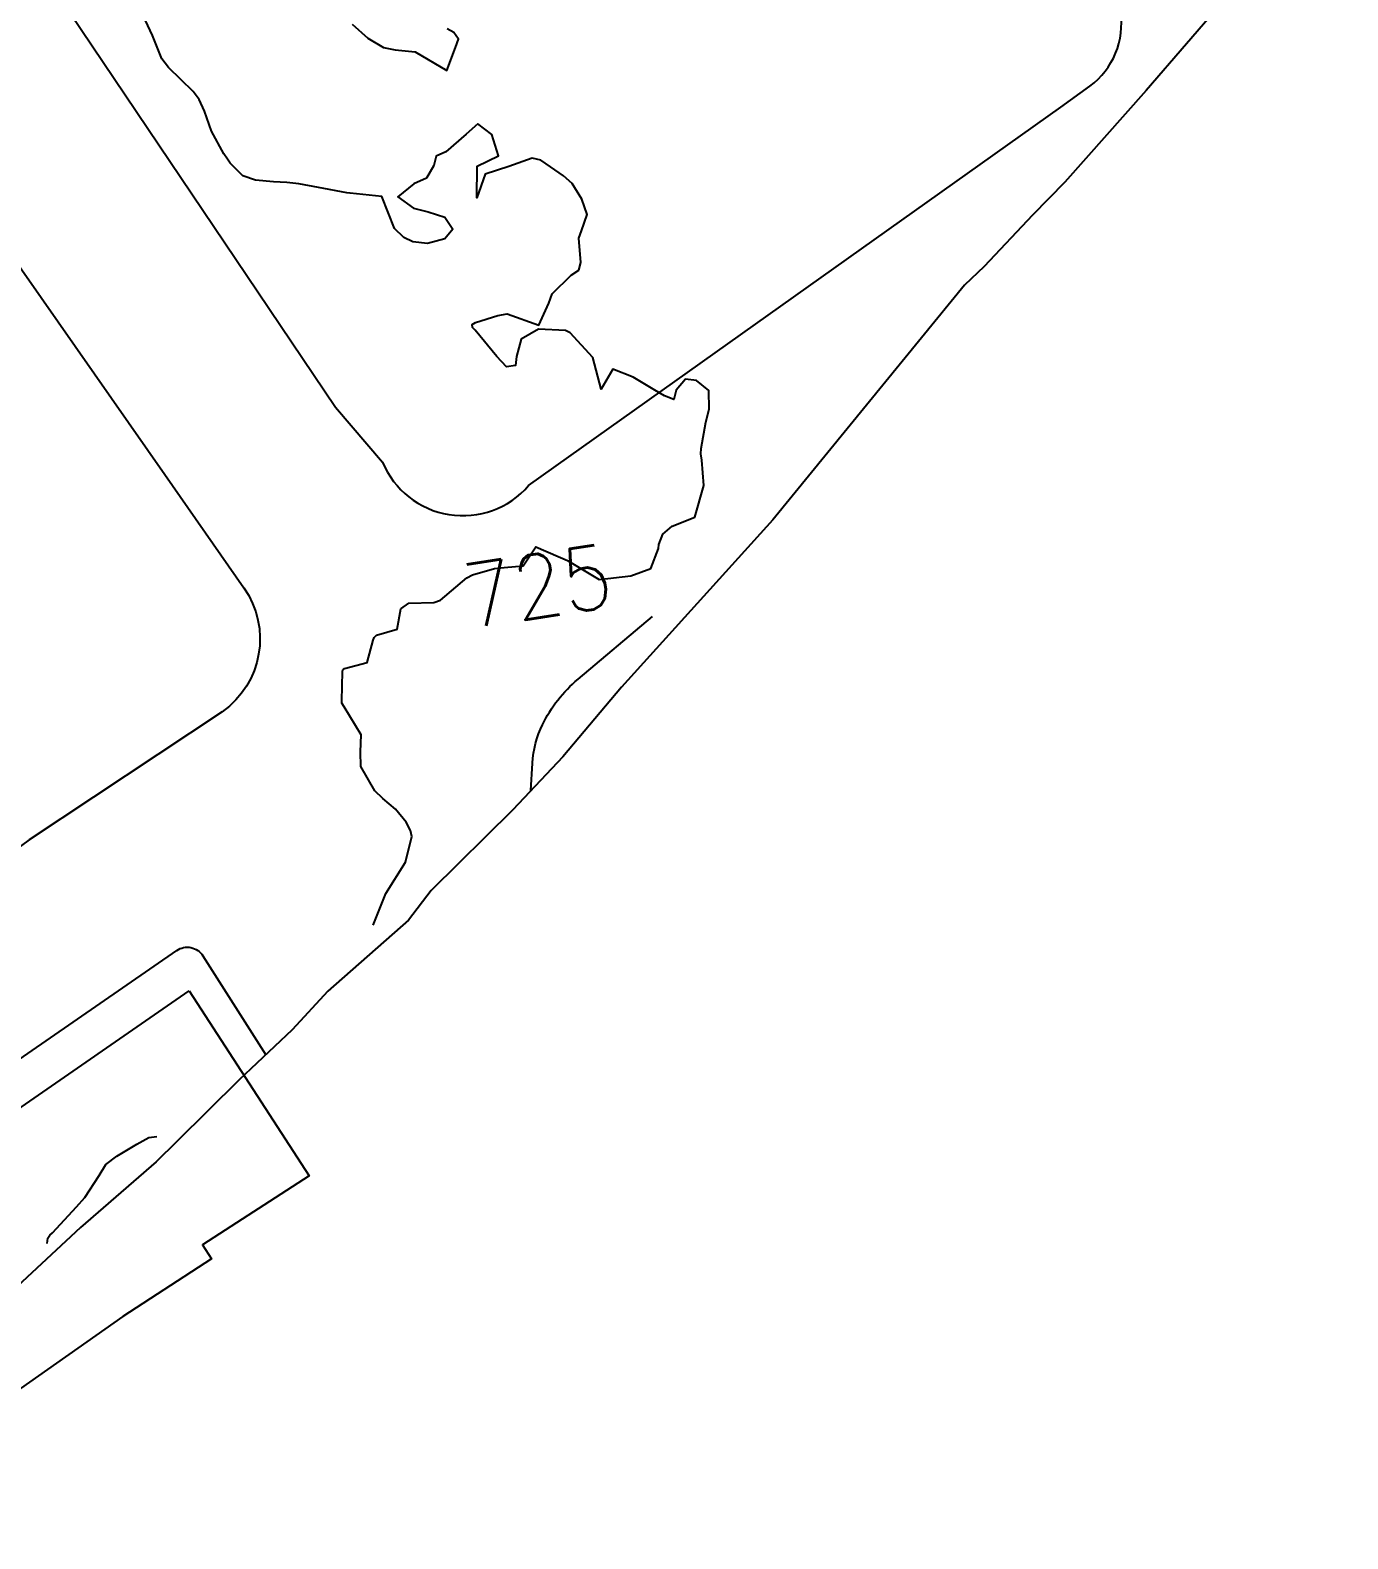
# Model space of a CAD drawing. Header units: metres. Extents: x 307586 to 320046, y 7427249 to 7434250.
# Drawn here: x 313505.6 to 313588.8, y 7432269.3 to 7432364.5 of the extents above; entities that cross this region are included whole.
import ezdxf
from ezdxf.enums import TextEntityAlignment as Align

# ---------------------------------------------------------------- set-up
doc = ezdxf.new("R2010")
doc.units = ezdxf.units.M
doc.header["$MEASUREMENT"] = 0
for name, color, linetype in [('Area', 45, 'Continuous'), ('Cotas', 45, 'Continuous'), ('Curvas de Nivel 5m', 15, 'Continuous'), ('Edificações', 30, 'Continuous'), ('Vias Primárias', 230, 'Continuous')]:
    doc.layers.add(name, color=color, linetype=linetype)
doc.styles.add('Style-STANDARD', font='STANDARD.shx')

msp = doc.modelspace()

# ---------------------------------------------------------------- linework, layer by layer
at = {"layer": 'Area'}
msp.add_polyline3d([(313588.816, 7432375.488, 726.456), (313576.092, 7432360.734, 725.925), (313570.937, 7432354.939, 725.804), (313568.898, 7432352.859, 725.773), (313565.858, 7432349.634, 735.882), (313564.603, 7432348.442, 725.603), (313561.892, 7432345.111, 725.506), (313552.516, 7432333.64, 725.245), (313542.947, 7432323.069, 725.125), (313539.25, 7432318.677, 725.144), (313536.085, 7432315.325, 725.143), (313530.93, 7432310.218, 724.965), (313529.498, 7432308.355, 725.004), (313524.405, 7432303.867, 724.812), (313522.166, 7432301.433, 724.753), (313518.806, 7432298.267, 731.742), (313514.872, 7432294.382, 731.572), (313513.579, 7432293.089, 731.361), (313508.784, 7432288.942, 731.6), (313496.171, 7432277.215, 731.331)], dxfattribs=at)
at = {"layer": 'Curvas de Nivel 5m', "elevation": 725, "flags": 128}
for points in [[(313527.273, 7432308.04), (313528.079, 7432310.028), (313529.313, 7432312.01), (313529.714, 7432313.63), (313529.629, 7432314.007), (313529.348, 7432314.547), (313528.691, 7432315.355), (313527.877, 7432316.032), (313527.37, 7432316.528), (313526.489, 7432318.049), (313526.474, 7432318.977), (313526.509, 7432320.049), (313525.431, 7432321.831), (313525.302, 7432322.061), (313525.285, 7432322.211), (313525.344, 7432324.061), (313525.366, 7432324.159), (313525.465, 7432324.254), (313526.896, 7432324.618), (313527.278, 7432326.042), (313527.327, 7432326.199), (313527.488, 7432326.35), (313528.793, 7432326.721), (313529.013, 7432328.018), (313529.516, 7432328.362), (313531.101, 7432328.41), (313531.519, 7432328.549), (313533.196, 7432329.965), (313533.535, 7432330.154), (313534.925, 7432330.56), (313535.54, 7432330.61), (313536.734, 7432330.735), (313537.553, 7432331.92), (313538.962, 7432331.314), (313539.545, 7432331.057), (313541.533, 7432329.87), (313543.536, 7432330.101), (313544.809, 7432330.559), (313545.295, 7432331.823), (313545.314, 7432332.065), (313545.566, 7432332.723), (313546.158, 7432333.23), (313547.583, 7432333.8), (313548.147, 7432335.792), (313548.032, 7432337.388), (313547.964, 7432337.795), (313547.978, 7432338.136), (313548.279, 7432339.791), (313548.495, 7432340.621), (313548.458, 7432341.788), (313547.682, 7432342.429), (313546.988, 7432342.503), (313546.402, 7432341.813), (313546.257, 7432341.224), (313545.669, 7432341.454), (313545.049, 7432341.826), (313543.685, 7432342.642), (313542.406, 7432343.145), (313541.673, 7432341.87), (313541.146, 7432343.876), (313539.718, 7432345.441), (313539.411, 7432345.585), (313537.72, 7432345.669), (313536.618, 7432345.027), (313536.327, 7432343.934), (313536.261, 7432343.368), (313535.693, 7432343.288), (313535.084, 7432343.946), (313533.719, 7432345.594), (313533.537, 7432345.779), (313533.531, 7432345.963), (313533.724, 7432346.087), (313535.144, 7432346.53), (313535.733, 7432346.629), (313537.723, 7432345.92), (313538.355, 7432347.3), (313538.585, 7432347.908), (313539.765, 7432349.076), (313540.26, 7432349.394), (313540.386, 7432349.884), (313540.266, 7432351.407), (313540.426, 7432351.884), (313540.775, 7432352.914), (313540.438, 7432353.884), (313539.833, 7432354.864), (313539.281, 7432355.342), (313538.463, 7432355.911), (313537.849, 7432356.335), (313537.318, 7432356.458), (313535.843, 7432355.94), (313534.338, 7432355.455), (313533.823, 7432353.96), (313533.843, 7432355.96), (313535.186, 7432356.613), (313534.769, 7432357.951), (313533.88, 7432358.628), (313533.139, 7432357.971), (313531.852, 7432356.86), (313531.249, 7432356.596), (313531.093, 7432355.998), (313530.634, 7432355.203), (313529.831, 7432354.845), (313528.822, 7432354.025), (313529.812, 7432353.304), (313530.737, 7432353.072), (313531.804, 7432352.741), (313532.294, 7432351.982), (313531.787, 7432351.365), (313530.705, 7432351.08), (313529.785, 7432351.186), (313529.215, 7432351.446), (313528.627, 7432352.027), (313527.823, 7432354.04), (313525.825, 7432354.25), (313525.608, 7432354.28), (313523.828, 7432354.612), (313522.578, 7432354.847), (313521.831, 7432354.924), (313520.975, 7432354.975), (313519.832, 7432355.082), (313519.043, 7432355.35), (313518.243, 7432356.154), (313518.081, 7432356.392), (313517.849, 7432356.732), (313517.054, 7432358.168), (313516.632, 7432359.422), (313516.29, 7432360.176), (313515.898, 7432360.676), (313514.341, 7432362.196), (313513.921, 7432362.729), (313513.337, 7432364.209), (313512.895, 7432365.158)], [(313525.952, 7432364.934), (313526.941, 7432364.05), (313527.934, 7432363.454), (313528.656, 7432363.305), (313529.93, 7432363.175), (313531.913, 7432361.99), (313532.468, 7432363.449), (313532.665, 7432363.979), (313532.365, 7432364.402), (313531.949, 7432364.639)], [(313506.683, 7432287.95), (313506.723, 7432288.283), (313506.848, 7432288.459), (313507.028, 7432288.619), (313508.544, 7432290.258), (313509.059, 7432290.85), (313509.976, 7432292.241), (313510.382, 7432292.939), (313511.091, 7432293.464), (313512.352, 7432294.211), (313513.107, 7432294.624), (313513.613, 7432294.7)]]:
    msp.add_lwpolyline(points, dxfattribs=at)
at = {"layer": 'Edificações'}
msp.add_lwpolyline([(313515.655, 7432303.899), (313523.229, 7432292.219), (313516.497, 7432287.854), (313517.074, 7432286.965), (313511.464, 7432283.327), (313491.485, 7432269.296), (313483.146, 7432281.129), (313503.953, 7432295.792), (313515.655, 7432303.899)], close=True, dxfattribs=at)
at = {"layer": 'Vias Primárias'}
for points in [[(313490.672, 7432391.546), (313524.894, 7432340.735), (313527.862, 7432337.275, 0.55782), (313537.085, 7432335.793), (313570.698, 7432359.681, 0), (313572.528, 7432361.017, 0.282049), (313574.455, 7432365.7), (313570.523, 7432381.532), (313566.016, 7432399.682), (313558.327, 7432428.36), (313556.079, 7432436.744), (313555.528, 7432438.796, 0.570967), (313544.822, 7432441.773), (313528.589, 7432428.83), (313501.604, 7432410.451), (313490.159, 7432402.226, 0.512935), (313487.832, 7432395.763)], [(313490.672, 7432391.546), (313524.894, 7432340.735), (313527.862, 7432337.275, 0.55782), (313537.085, 7432335.793), (313570.698, 7432359.681, 0), (313572.528, 7432361.017, 0.282049), (313574.455, 7432365.7), (313570.523, 7432381.532), (313566.016, 7432399.682), (313558.327, 7432428.36), (313556.079, 7432436.744), (313555.528, 7432438.796, 0.570967), (313544.822, 7432441.773), (313528.589, 7432428.83), (313501.604, 7432410.451), (313490.159, 7432402.226, 0.512935), (313487.832, 7432395.763)], [(313483.788, 7432379.879), (313514.111, 7432336.493), (313514.111, 7432336.493), (313514.111, 7432336.493), (313519.106, 7432329.345, -0.412225), (313517.744, 7432321.508), (313505.552, 7432313.42), (313489.93, 7432301.923), (313458.524, 7432281.339), (313454.741, 7432278.898), (313452.81, 7432277.678, -0.435993), (313447.383, 7432279.581), (313434.048, 7432298.921), (313413.933, 7432328.092), (313405.462, 7432340.378, -0.486718), (313406.803, 7432344.678), (313417.776, 7432352.445), (313441.853, 7432369.486), (313455.903, 7432378.435), (313472.156, 7432389.893, -0.359132), (313477.186, 7432389.512), (313477.098, 7432389.451)], [(313483.788, 7432379.879), (313514.111, 7432336.493), (313514.111, 7432336.493), (313514.111, 7432336.493), (313519.106, 7432329.345, -0.412225), (313517.744, 7432321.508), (313505.552, 7432313.42), (313489.93, 7432301.923), (313458.524, 7432281.339), (313454.741, 7432278.898), (313452.81, 7432277.678, -0.435993), (313447.383, 7432279.581), (313434.048, 7432298.921), (313413.933, 7432328.092), (313405.462, 7432340.378, -0.486718), (313406.803, 7432344.678), (313417.776, 7432352.445), (313441.853, 7432369.486), (313455.903, 7432378.435), (313472.156, 7432389.893, -0.359132), (313477.186, 7432389.512), (313477.098, 7432389.451)]]:
    msp.add_lwpolyline(points, format="xyb", close=True, dxfattribs=at)
for points, elevation in [([(313537.235, 7432316.543), (313537.33, 7432318.263, -0.099809), (313537.959, 7432320.691, -0.105756), (313540.209, 7432323.568), (313544.903, 7432327.528)], 725.143), ([(313537.235, 7432316.543), (313537.33, 7432318.263, -0.099809), (313537.959, 7432320.691, -0.105756), (313540.209, 7432323.568), (313544.903, 7432327.528)], 725.143), ([(313488.721, 7432270.338), (313481.288, 7432280.875, -0.304164), (313481.233, 7432283.198), (313514.88, 7432306.444, -0.427974), (313516.51, 7432306.107), (313520.487, 7432299.851)], 730.821), ([(313488.721, 7432270.338), (313481.288, 7432280.875, -0.304164), (313481.233, 7432283.198), (313514.88, 7432306.444, -0.427974), (313516.51, 7432306.107), (313520.487, 7432299.851)], 730.821)]:
    msp.add_lwpolyline(points, format="xyb", dxfattribs=dict(at, elevation=elevation))

# ---------------------------------------------------------------- texts
at = {"layer": 'Cotas', "style": 'Style-STANDARD'}
msp.add_text('725', height=4, rotation=8.59139, dxfattribs=at).set_placement((313537.664, 7432329.462, 725), align=Align.MIDDLE_CENTER)

doc.saveas('drawing.dxf')
